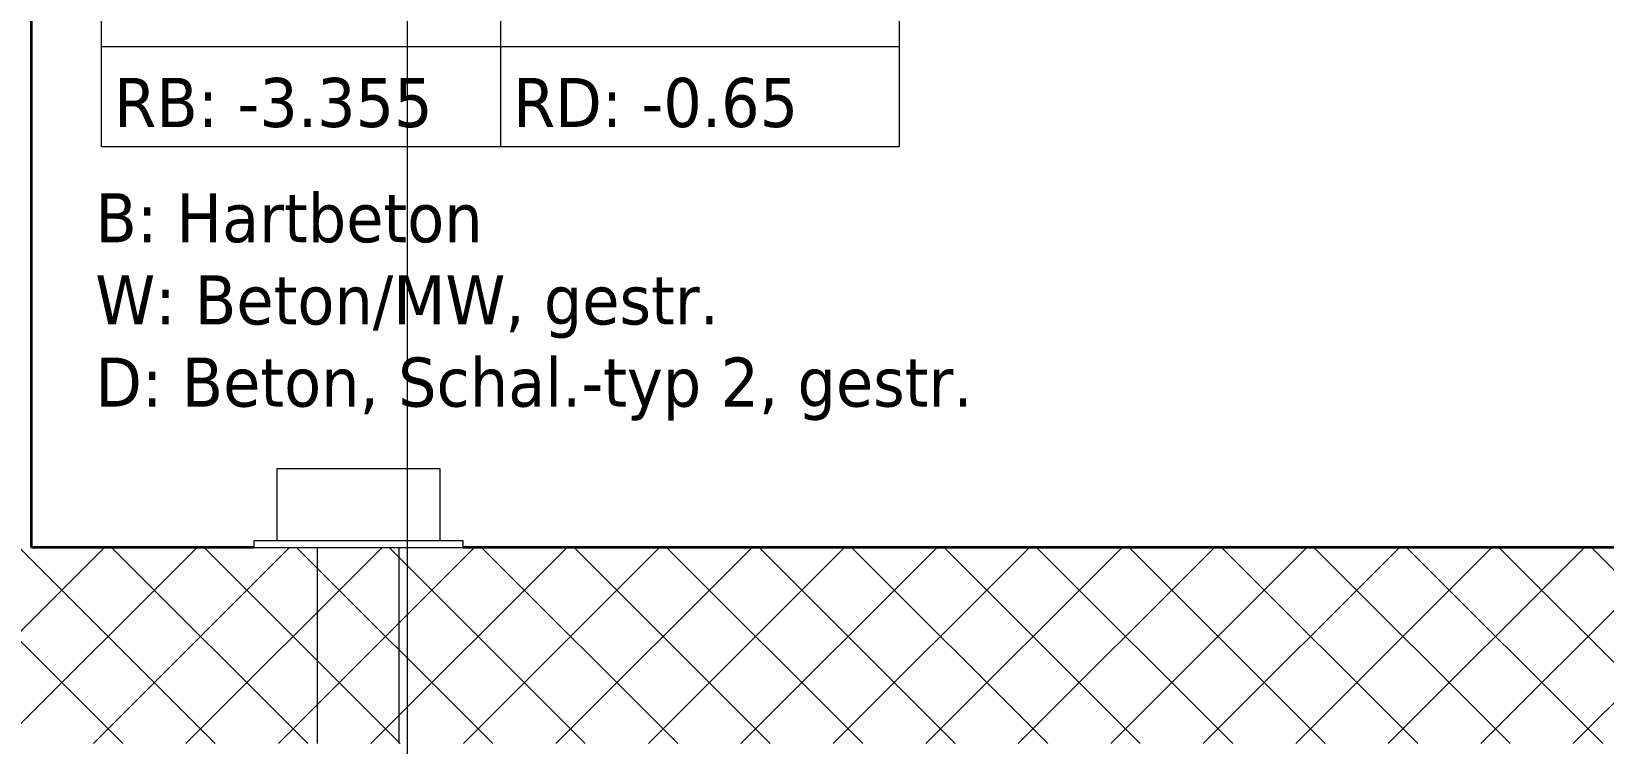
# Model space of a CAD drawing. Extents: x -1132 to 613, y -233 to 616.
# Drawn here: x -716.51 to -668.43, y 293.38 to 315.15 of the extents above; entities that cross this region are included whole.
import ezdxf
from ezdxf.lldxf.tags import DXFTag

# ---------------------------------------------------------------- set-up
doc = ezdxf.new("R2010")
doc.units = 0
doc.layers.get('0').update_dxf_attribs({"lineweight": 13})
for name, color, linetype, lineweight in [('A-AREA-____-IDEN', 7, 'Continuous', 5), ('A-WALL-____-MCUT', 7, 'Continuous', 35), ('A-WALL-____-PATT', 7, 'Continuous', 35), ('M-EQPM-____-OTLN', 7, 'Continuous', 9), ('S-GRID-____-OTLN', 7, 'Continuous', 5)]:
    doc.layers.add(name, color=color, linetype=linetype, lineweight=lineweight)
doc.styles.get("Standard").update_dxf_attribs({"font": 'arial.ttf'})
tags = doc.linetypes.add('_Rasterlinie_', pattern=[0.375, 0.2, -0.05, 0.075, -0.05]).pattern_tags.tags
tags[10:11] = [DXFTag(74, 4), DXFTag(75, 0), DXFTag(340, '0'), DXFTag(46, 1.0), DXFTag(50, 0.0), DXFTag(44, 0.0), DXFTag(45, 0.0)]
tags[8:9] = [DXFTag(74, 4), DXFTag(75, 0), DXFTag(340, '0'), DXFTag(46, 1.0), DXFTag(50, 0.0), DXFTag(44, 0.0), DXFTag(45, 0.0)]
tags[6:7] = [DXFTag(74, 4), DXFTag(75, 0), DXFTag(340, '0'), DXFTag(46, 1.0), DXFTag(50, 0.0), DXFTag(44, 0.0), DXFTag(45, 0.0)]
tags[4:5] = [DXFTag(74, 4), DXFTag(75, 0), DXFTag(340, '0'), DXFTag(46, 1.0), DXFTag(50, 0.0), DXFTag(44, 0.0), DXFTag(45, 0.0)]

# ---------------------------------------------------------------- blocks, each defined once
blk = doc.blocks.new('Referenz-A0UJ2EK7XE', base_point=(-1124.077, -162.872))
at = {"layer": 'A-AREA-____-IDEN', "color": 0, "linetype": 'Continuous', "ltscale": 0.13}
for p, q in [((-714.367, 311.63), (-714.367, 317.753)), ((-702.167, 317.753), (-702.167, 311.63)), ((-689.967, 317.753), (-689.967, 311.63)), ((-714.367, 314.692), (-689.967, 314.692)), ((-689.967, 311.63), (-714.367, 311.63))]:
    blk.add_line(p, q, dxfattribs=at)
at = {"layer": 'A-WALL-____-MCUT', "color": 0, "linetype": 'Continuous', "ltscale": 0.35}
for p, q in [((-716.506, 299.376), (-716.506, 352.376)), ((-709.706, 299.376), (-716.506, 299.376)), ((-650.506, 299.376), (-703.306, 299.376))]:
    blk.add_line(p, q, dxfattribs=at)
at = {"layer": 'A-WALL-____-PATT', "color": 0, "linetype": 'Continuous', "lineweight": 9, "ltscale": 0.13}
for p, q in [((-720.269, 293.376), (-714.269, 299.376)), ((-713.712, 293.376), (-719.712, 299.376)), ((-717.44, 293.376), (-711.44, 299.376)), ((-710.883, 293.376), (-716.883, 299.376)), ((-714.612, 293.376), (-708.612, 299.376)), ((-708.055, 293.376), (-714.055, 299.376)), ((-711.783, 293.376), (-705.783, 299.376)), ((-705.226, 293.376), (-711.226, 299.376)), ((-708.955, 293.376), (-702.955, 299.376)), ((-702.398, 293.376), (-708.398, 299.376)), ((-706.126, 293.376), (-700.126, 299.376)), ((-699.569, 293.376), (-705.569, 299.376)), ((-703.298, 293.376), (-697.298, 299.376)), ((-696.741, 293.376), (-702.741, 299.376)), ((-700.47, 293.376), (-694.47, 299.376)), ((-693.913, 293.376), (-699.913, 299.376)), ((-697.641, 293.376), (-691.641, 299.376)), ((-691.084, 293.376), (-697.084, 299.376)), ((-694.813, 293.376), (-688.813, 299.376)), ((-688.256, 293.376), (-694.256, 299.376)), ((-691.984, 293.376), (-685.984, 299.376)), ((-685.427, 293.376), (-691.427, 299.376)), ((-689.156, 293.376), (-683.156, 299.376)), ((-682.599, 293.376), (-688.599, 299.376)), ((-686.327, 293.376), (-680.327, 299.376)), ((-679.77, 293.376), (-685.77, 299.376)), ((-683.499, 293.376), (-677.499, 299.376)), ((-676.942, 293.376), (-682.942, 299.376)), ((-680.671, 293.376), (-674.671, 299.376)), ((-674.114, 293.376), (-680.114, 299.376)), ((-677.842, 293.376), (-671.842, 299.376)), ((-671.285, 293.376), (-677.285, 299.376)), ((-675.014, 293.376), (-669.014, 299.376)), ((-668.457, 293.376), (-674.457, 299.376)), ((-672.185, 293.376), (-666.185, 299.376)), ((-665.628, 293.376), (-671.628, 299.376)), ((-669.357, 293.376), (-663.357, 299.376)), ((-662.8, 293.376), (-668.8, 299.376))]:
    blk.add_line(p, q, dxfattribs=at)
at = {"layer": 'M-EQPM-____-OTLN', "color": 0, "linetype": 'Continuous', "ltscale": 0.13}
for p, q in [((-709.006, 301.776), (-709.006, 299.576)), ((-704.006, 301.776), (-709.006, 301.776)), ((-704.006, 299.576), (-704.006, 301.776)), ((-709.706, 299.576), (-709.706, 299.376)), ((-703.306, 299.576), (-709.706, 299.576)), ((-703.306, 299.376), (-703.306, 299.576)), ((-709.706, 299.376), (-703.306, 299.376)), ((-707.756, 293.376), (-707.756, 299.376)), ((-707.756, 293.376), (-707.756, 299.376)), ((-705.256, 293.376), (-705.256, 299.376)), ((-705.256, 293.376), (-705.256, 299.376))]:
    blk.add_line(p, q, dxfattribs=at)
at = {"layer": 'S-GRID-____-OTLN', "color": 0, "linetype": '_Rasterlinie_', "ltscale": 0.13}
blk.add_line((-705.006, -159.103), (-705.006, 585.978), dxfattribs=at)
at = {"layer": 'A-AREA-____-IDEN', "color": 0, "linetype": 'Continuous', "ltscale": 0.13, "char_height": 1.5, "attachment_point": 1}
for s, insert in [('{\\W0.9;\\fVerdana;RB: -3.355}', (-713.976, 313.732)), ('{\\W0.9;\\fVerdana;RD: -0.65}', (-701.776, 313.732)), ('{\\W0.9;\\fVerdana;B: Hartbeton}', (-714.553, 310.208)), ('{\\W0.9;\\fVerdana;W: Beton/MW, gestr.}', (-714.553, 307.694)), ('{\\W0.9;\\fVerdana;D: Beton, Schal.-typ 2, gestr.}', (-714.553, 305.181))]:
    blk.add_mtext(s, dxfattribs=dict(at, insert=insert))

msp = doc.modelspace()

# ---------------------------------------------------------------- block references
at = {"color": 9, "lineweight": 25, "ltscale": 0.25, "true_color": 0xc0c0c0}
msp.add_blockref('Referenz-A0UJ2EK7XE', (-1124.077, -162.872), dxfattribs=at)

doc.saveas('drawing.dxf')
